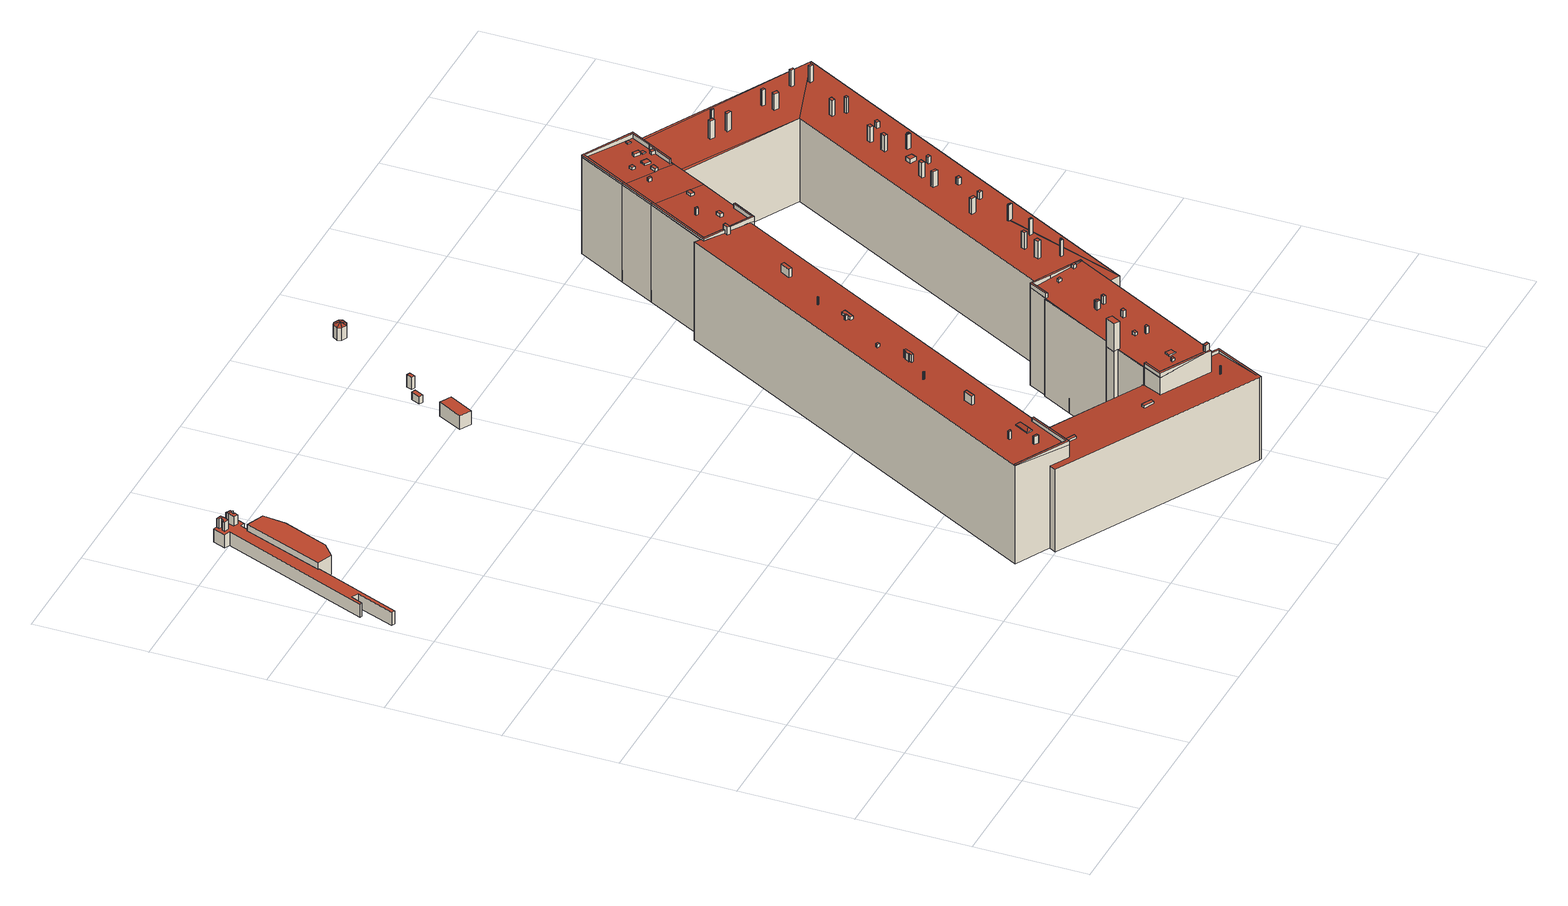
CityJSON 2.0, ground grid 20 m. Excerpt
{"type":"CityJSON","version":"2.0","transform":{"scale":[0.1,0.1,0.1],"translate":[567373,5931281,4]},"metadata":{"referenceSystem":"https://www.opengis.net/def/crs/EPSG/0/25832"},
"CityObjects":{
"building1":{"type":"Building","attributes":{"Grundfläche 2D":"78.532648","Grundhöhe NN":"5.482"},"children":["building1-1","building1-2","building1-3","building1-4"],"geometry":[{"type":"Solid","lod":"3","boundaries":[[[[0,1,2,3,4,5,6,7,8,9,10,11,12,13,14,15]],[[16,17,10,9]],[[17,18,11,10]],[[18,19,12,11]],[[19,20,13,12]],[[20,21,14,13]],[[21,22,15,14]],[[22,23,0,15]],[[23,24,1,0]],[[24,25,2,1]],[[25,26,3,2]],[[26,27,4,3]],[[27,28,5,4]],[[28,29,6,5]],[[29,30,7,6]],[[30,31,8,7]],[[31,16,9,8]],[[20,19,18,17,16,31,30,29,28,27,26,25,24,23,22,21]]]],"semantics":{"surfaces":[{"type":"RoofSurface"},{"type":"WallSurface"},{"type":"GroundSurface"}],"values":[[0,1,1,1,1,1,1,1,1,1,1,1,1,1,1,1,1,2]]}}]},
"building1-1":{"type":"BuildingInstallation","parents":["building1"],"geometry":[{"type":"MultiSurface","lod":"3","boundaries":[[[32,33,34,35,36]],[[37,33,32,38]],[[39,40,35,34]],[[40,41,36,35]],[[41,38,32,36]]],"semantics":{"surfaces":[{"type":"RoofSurface"},{"type":"WallSurface"}],"values":[0,1,1,1,1]}}]},
"building1-2":{"type":"BuildingInstallation","parents":["building1"],"geometry":[{"type":"MultiSurface","lod":"3","boundaries":[[[42,43,44,45,46,47]],[[47,46,48,49]],[[49,50,42,47]],[[50,51,43,42]],[[51,52,44,43]],[[45,44,52,53]]],"semantics":{"surfaces":[{"type":"RoofSurface"},{"type":"WallSurface"}],"values":[0,1,1,1,1,1]}}]},
"building1-3":{"type":"BuildingInstallation","parents":["building1"],"geometry":[{"type":"MultiSurface","lod":"3","boundaries":[[[54,55,34,33,56,57]],[[37,58,56,33]],[[58,59,57,56]],[[54,57,59,60]],[[55,54,60,61]],[[61,39,34,55]]],"semantics":{"surfaces":[{"type":"RoofSurface"},{"type":"WallSurface"}],"values":[0,1,1,1,1,1]}}]},
"building1-4":{"type":"BuildingInstallation","parents":["building1"],"geometry":[{"type":"MultiSurface","lod":"3","boundaries":[[[46,45,62,63,64]],[[45,53,65,62]],[[63,62,65,66]],[[66,67,64,63]],[[67,48,46,64]]],"semantics":{"surfaces":[{"type":"RoofSurface"},{"type":"WallSurface"}],"values":[0,1,1,1,1]}}]},
"building2":{"type":"Building","attributes":{"Grundfläche 2D":"64.932378","Grundhöhe NN":"5.564"},"geometry":[{"type":"Solid","lod":"3","boundaries":[[[[68,69,70,71,72,73]],[[68,73,74,75]],[[69,68,75,76]],[[70,69,76,77]],[[71,70,77,78]],[[72,71,78,79]],[[73,72,79,74]],[[74,79,78,77,76,75]]]],"semantics":{"surfaces":[{"type":"RoofSurface"},{"type":"WallSurface"},{"type":"GroundSurface"}],"values":[[0,1,1,1,1,1,1,2]]}}]},
"building3":{"type":"Building","attributes":{"Grundfläche 2D":"11.690082","Grundhöhe NN":"6.162"},"geometry":[{"type":"Solid","lod":"3","boundaries":[[[[80,81,82,83]],[[84,85,83,82]],[[85,86,80,83]],[[86,87,81,80]],[[87,84,82,81]],[[87,86,85,84]]]],"semantics":{"surfaces":[{"type":"RoofSurface"},{"type":"WallSurface"},{"type":"GroundSurface"}],"values":[[0,1,1,1,1,2]]}}]},
"building4":{"type":"Building","attributes":{"Grundfläche 2D":"1.354950","Grundhöhe NN":"6.184"},"geometry":[{"type":"Solid","lod":"3","boundaries":[[[[88,89,90,91]],[[92,93,91,90]],[[93,94,88,91]],[[94,95,89,88]],[[95,92,90,89]],[[95,94,93,92]]]],"semantics":{"surfaces":[{"type":"RoofSurface"},{"type":"WallSurface"},{"type":"GroundSurface"}],"values":[[0,1,1,1,1,2]]}}]},
"building5":{"type":"Building","attributes":{"Grundfläche 2D":"0.700619","Grundhöhe NN":"6.213"},"geometry":[{"type":"Solid","lod":"3","boundaries":[[[[96,97,98,99]],[[100,101,99,98]],[[101,102,96,99]],[[102,103,97,96]],[[103,100,98,97]],[[103,102,101,100]]]],"semantics":{"surfaces":[{"type":"RoofSurface"},{"type":"WallSurface"},{"type":"GroundSurface"}],"values":[[0,1,1,1,1,2]]}}]},
"building6":{"type":"Building","attributes":{"Grundfläche 2D":"3.415812","Grundhöhe NN":"6.178"},"geometry":[{"type":"Solid","lod":"3","boundaries":[[[[104,105,106]],[[104,107,105]],[[104,106,108]],[[104,108,109]],[[104,109,110]],[[104,110,111]],[[104,111,112]],[[104,112,107]],[[113,114,106,105]],[[114,115,108,106]],[[115,116,109,108]],[[116,117,110,109]],[[117,118,111,110]],[[118,119,112,111]],[[119,120,107,112]],[[120,113,105,107]],[[114,113,120,119,118,117,116,115]]]],"semantics":{"surfaces":[{"type":"RoofSurface"},{"type":"WallSurface"},{"type":"GroundSurface"}],"values":[[0,0,0,0,0,0,0,0,1,1,1,1,1,1,1,1,2]]}}]},
"building7":{"type":"Building","attributes":{"Grundfläche 2D":"2767.830380","Grundhöhe NN":"4.464"},"children":["building7-1","building7-2","building7-3","building7-4","building7-5","building7-6","building7-7","building7-8","building7-9","building7-10","building7-11","building7-12","building7-13","building7-14","building7-15","building7-16","building7-17","building7-18","building7-19","building7-20","building7-21","building7-22","building7-23","building7-24","building7-25","building7-26","building7-27","building7-28","building7-29","building7-30","building7-31","building7-32","building7-33","building7-34","building7-35","building7-36","building7-37","building7-38","building7-39","building7-40","building7-41","building7-42","building7-43","building7-44","building7-45","building7-46","building7-47","building7-48","building7-49","building7-50","building7-51","building7-52","building7-53","building7-54","building7-55","building7-56","building7-57","building7-58","building7-59","building7-60","building7-61","building7-62","building7-63","building7-64","building7-65","building7-66","building7-67","building7-68","building7-69","building7-70","building7-71","building7-72","building7-73","building7-74","building7-75","building7-76"],"geometry":[{"type":"MultiSurface","lod":"3","boundaries":[[[121,122,123,124,125,126,127,128,129,130,131,132,133,134,135,136]],[[132,131,137,138]],[[137,131,130,129,139,140,141,142]],[[135,143,144,145,146,147,148,149,150,151,152,123,122,121,136]],[[153,154,155]],[[156,157,158,159,160,161,162,163,162,161,164,165,166,167,168,169,155,154,170]],[[163,162,161,162]],[[171,166,165]],[[137,172,138]],[[142,141,140,173,174,175,176,177,172,137]],[[176,175,174,175]],[[139,178,140]],[[178,173,140]],[[179,178,139]],[[174,173,176,175]],[[180,181,182]],[[183,184,185,186,180,187],[188,189,185]],[[190,191,181,180,186,192]],[[185,189,188]],[[186,193,194,192]],[[195,196,197,198,199,200,201,202,203,204,205,206,207,208,209,210,211]],[[212,128,127,213]],[[212,214,129,128]],[[214,215,130,129]],[[133,132,216,217]],[[125,124,123,152,151,218,219]],[[127,126,125,219,213]],[[220,221,182,139,129,214]],[[132,138,222,216]],[[144,133,217,223,145]],[[147,146,145,223,224]],[[206,148,147,224,225,207]],[[148,206,205,149]],[[149,205,204,150]],[[218,151,150,204,203,226]],[[143,135,134]],[[144,143,134,133]],[[201,200,153,155,227,228,229]],[[153,200,199,154]],[[154,199,198,170]],[[156,170,198,197,157]],[[160,159,158,157,197,196,195,230,231,232,233,184,183]],[[160,183,187,161]],[[161,187,234,235,164]],[[165,164,235,236]],[[171,165,236,237]],[[237,238,239,166,171]],[[240,168,167,166,239,241]],[[169,168,240,242]],[[155,169,242,227]],[[139,182,181,179]],[[173,178,179,181,191,190]],[[173,190,192,176]],[[243,172,177,176,192,194,244]],[[243,222,138,172]],[[180,182,221,245]],[[187,180,245,234]],[[185,184,233,246]],[[186,185,246,247]],[[193,186,247,248]],[[194,193,248,244]],[[211,210,249,250]],[[250,230,195,211]],[[203,202,201,229,226]],[[208,207,225,251]],[[210,209,252,249]],[[209,208,251,252]],[[216,253,254,214]],[[255,220,256,257]],[[255,257,258,259]],[[260,231,228,261]],[[262,238,232,263]],[[264,259,258,265]],[[264,265,266,222]],[[222,243,244,248,247,246,233,267,233,232,238,237,236,235,234,245,221,220,255,259,264]],[[250,249,252,251,225,224,223,217,216,214,212,213,219,218,226,229,228,231,230]]],"semantics":{"surfaces":[{"type":"RoofSurface"},{"type":"WallSurface"},{"type":"GroundSurface"}],"values":[0,0,0,0,0,0,0,0,0,0,0,0,0,0,0,0,0,0,0,0,0,1,1,1,1,1,1,1,1,1,1,1,1,1,1,1,1,1,1,1,1,1,1,1,1,1,1,1,1,1,1,1,1,1,1,1,1,1,1,1,1,1,1,1,1,1,1,1,1,1,1,1,1,1,2,2]}}]},
"building7-1":{"type":"BuildingInstallation","parents":["building7"],"geometry":[{"type":"MultiSurface","lod":"3","boundaries":[[[268,269,270,271]],[[271,270,272,273]],[[268,271,273,274]],[[269,268,274,275]],[[270,269,275,272]]],"semantics":{"surfaces":[{"type":"RoofSurface"},{"type":"WallSurface"}],"values":[0,1,1,1,1]}}]},
"building7-2":{"type":"BuildingInstallation","parents":["building7"],"geometry":[{"type":"MultiSurface","lod":"3","boundaries":[[[276,277,278,279]],[[279,278,280,281]],[[276,279,281,282]],[[277,276,282,283]],[[278,277,283,280]]],"semantics":{"surfaces":[{"type":"RoofSurface"},{"type":"WallSurface"}],"values":[0,1,1,1,1]}}]},
"building7-3":{"type":"BuildingInstallation","parents":["building7"],"geometry":[{"type":"MultiSurface","lod":"3","boundaries":[[[284,285,286,287,288]],[[289,290,135,136,286,285,284]],[[121,287,286,136]],[[291,292,288,287,121,122]],[[293,294,289,284,288,292]]],"semantics":{"surfaces":[{"type":"RoofSurface"},{"type":"WallSurface"}],"values":[0,1,1,1,1]}}]},
"building7-4":{"type":"BuildingInstallation","parents":["building7"],"geometry":[{"type":"MultiSurface","lod":"3","boundaries":[[[295,296,297,298]],[[298,297,299,300]],[[295,298,300,301]],[[296,295,301,302]],[[297,296,302,299]]],"semantics":{"surfaces":[{"type":"RoofSurface"},{"type":"WallSurface"}],"values":[0,1,1,1,1]}}]},
"building7-5":{"type":"BuildingInstallation","parents":["building7"],"geometry":[{"type":"MultiSurface","lod":"3","boundaries":[[[291,303,304,305,306,292]],[[122,123,124,125,303,291]],[[126,127,304,303,125]],[[127,307,305,304]],[[308,306,305,307]],[[292,306,308,293]]],"semantics":{"surfaces":[{"type":"RoofSurface"},{"type":"WallSurface"}],"values":[0,1,1,1,1,1]}}]},
"building7-6":{"type":"BuildingInstallation","parents":["building7"],"geometry":[{"type":"MultiSurface","lod":"3","boundaries":[[[309,310,311,312,290,289]],[[311,132,133,134,143,312]],[[290,312,143,134,135]],[[309,289,294,313]],[[310,309,313,131]]],"semantics":{"surfaces":[{"type":"RoofSurface"},{"type":"WallSurface"}],"values":[0,1,1,1,1]}}]},
"building7-7":{"type":"BuildingInstallation","parents":["building7"],"geometry":[{"type":"MultiSurface","lod":"3","boundaries":[[[314,315,316,317]],[[317,316,318,319]],[[314,317,319,320]],[[315,314,320,321]],[[316,315,321,318]]],"semantics":{"surfaces":[{"type":"RoofSurface"},{"type":"WallSurface"}],"values":[0,1,1,1,1]}}]},
"building7-8":{"type":"BuildingInstallation","parents":["building7"],"geometry":[{"type":"MultiSurface","lod":"3","boundaries":[[[311,310,322,323]],[[138,132,311,323]],[[322,310,131,137]]],"semantics":{"surfaces":[{"type":"RoofSurface"},{"type":"WallSurface"}],"values":[0,1,1]}}]},
"building7-9":{"type":"BuildingInstallation","parents":["building7"],"geometry":[{"type":"MultiSurface","lod":"3","boundaries":[[[324,325,326,327]],[[327,326,328,329]],[[324,327,329,330]],[[325,324,330,331]],[[326,325,331,328]]],"semantics":{"surfaces":[{"type":"RoofSurface"},{"type":"WallSurface"}],"values":[0,1,1,1,1]}}]},
"building7-10":{"type":"BuildingInstallation","parents":["building7"],"geometry":[{"type":"MultiSurface","lod":"3","boundaries":[[[332,333,334,335]],[[335,334,336,337]],[[332,335,337,338]],[[333,332,338,339]],[[334,333,339,336]]],"semantics":{"surfaces":[{"type":"RoofSurface"},{"type":"WallSurface"}],"values":[0,1,1,1,1]}}]},
"building7-11":{"type":"BuildingInstallation","parents":["building7"],"geometry":[{"type":"MultiSurface","lod":"3","boundaries":[[[340,341,342,343,344,345,346,347,348,349,350]],[[343,342,351,352]],[[344,343,352,353]],[[345,344,353,354]],[[346,345,354,355]],[[347,346,355,356]],[[348,347,356,357]],[[349,348,357,358]],[[350,349,358,359]],[[340,350,359,360]],[[341,340,360,361]],[[342,341,361,351]]],"semantics":{"surfaces":[{"type":"RoofSurface"},{"type":"WallSurface"}],"values":[0,1,1,1,1,1,1,1,1,1,1,1]}}]},
"building7-12":{"type":"BuildingInstallation","parents":["building7"],"geometry":[{"type":"MultiSurface","lod":"3","boundaries":[[[362,363,364]],[[362,365,366,363]],[[365,362,364,367]],[[365,367,366]],[[364,363,368,369]],[[367,364,369,370]],[[370,371,366,367]],[[371,368,363,366]]],"semantics":{"surfaces":[{"type":"RoofSurface"},{"type":"WallSurface"}],"values":[0,0,0,0,1,1,1,1]}}]},
"building7-13":{"type":"BuildingInstallation","parents":["building7"],"geometry":[{"type":"MultiSurface","lod":"3","boundaries":[[[372,373,374,375]],[[375,374,376,377]],[[372,375,377,378]],[[373,372,378,379]],[[374,373,379,376]]],"semantics":{"surfaces":[{"type":"RoofSurface"},{"type":"WallSurface"}],"values":[0,1,1,1,1]}}]},
"building7-14":{"type":"BuildingInstallation","parents":["building7"],"geometry":[{"type":"MultiSurface","lod":"3","boundaries":[[[380,381,382,383]],[[383,382,384,385]],[[380,383,385,386]],[[381,380,386,387]],[[382,381,387,384]]],"semantics":{"surfaces":[{"type":"RoofSurface"},{"type":"WallSurface"}],"values":[0,1,1,1,1]}}]},
"building7-15":{"type":"BuildingInstallation","parents":["building7"],"geometry":[{"type":"MultiSurface","lod":"3","boundaries":[[[388,389,390,391]],[[391,390,392,393]],[[388,391,393,394]],[[389,388,394,395]],[[390,389,395,392]]],"semantics":{"surfaces":[{"type":"RoofSurface"},{"type":"WallSurface"}],"values":[0,1,1,1,1]}}]},
"building7-16":{"type":"BuildingInstallation","parents":["building7"],"geometry":[{"type":"MultiSurface","lod":"3","boundaries":[[[396,397,398,399,400,401]],[[148,398,397,147]],[[148,149,399,398]],[[400,399,149,402]],[[401,400,402,403]],[[396,401,403,146]],[[146,147,397,396]]],"semantics":{"surfaces":[{"type":"RoofSurface"},{"type":"WallSurface"}],"values":[0,1,1,1,1,1,1]}}]},
"building7-17":{"type":"BuildingInstallation","parents":["building7"],"geometry":[{"type":"MultiSurface","lod":"3","boundaries":[[[404,405,406,407]],[[407,406,408,409]],[[404,407,409,410]],[[405,404,410,411]],[[406,405,411,408]]],"semantics":{"surfaces":[{"type":"RoofSurface"},{"type":"WallSurface"}],"values":[0,1,1,1,1]}}]},
"building7-18":{"type":"BuildingInstallation","parents":["building7"],"geometry":[{"type":"MultiSurface","lod":"3","boundaries":[[[412,413,414,415,416,417,418,419]],[[412,419,420,421]],[[413,412,421,422]],[[414,413,422,423]],[[415,414,423,424]],[[416,415,424,425]],[[417,416,425,426]],[[418,417,426,427]],[[419,418,427,420]]],"semantics":{"surfaces":[{"type":"RoofSurface"},{"type":"WallSurface"}],"values":[0,1,1,1,1,1,1,1,1]}}]},
"building7-19":{"type":"BuildingInstallation","parents":["building7"],"geometry":[{"type":"MultiSurface","lod":"3","boundaries":[[[428,429,430,431]],[[431,430,432,433]],[[428,431,433,434]],[[429,428,434,435]],[[430,429,435,432]]],"semantics":{"surfaces":[{"type":"RoofSurface"},{"type":"WallSurface"}],"values":[0,1,1,1,1]}}]},
"building7-20":{"type":"BuildingInstallation","parents":["building7"],"geometry":[{"type":"MultiSurface","lod":"3","boundaries":[[[436,437,438,439,440,441,442,443]],[[437,436,444,445]],[[436,443,446,444]],[[438,437,445,447]],[[439,438,447,448]],[[440,439,448,449]],[[441,440,449,450]],[[442,441,450,451]],[[443,442,451,446]]],"semantics":{"surfaces":[{"type":"RoofSurface"},{"type":"WallSurface"}],"values":[0,1,1,1,1,1,1,1,1]}}]},
"building7-21":{"type":"BuildingInstallation","parents":["building7"],"geometry":[{"type":"MultiSurface","lod":"3","boundaries":[[[452,453,454,455]],[[455,454,456,457]],[[452,455,457,458]],[[453,452,458,459]],[[454,453,459,456]]],"semantics":{"surfaces":[{"type":"RoofSurface"},{"type":"WallSurface"}],"values":[0,1,1,1,1]}}]},
"building7-22":{"type":"BuildingInstallation","parents":["building7"],"geometry":[{"type":"MultiSurface","lod":"3","boundaries":[[[460,461,462,463,464]],[[465,466,467,464,463,462]],[[467,468,460,464]],[[468,469,461,460]]],"semantics":{"surfaces":[{"type":"RoofSurface"},{"type":"WallSurface"}],"values":[0,1,1,1]}}]},
"building7-23":{"type":"BuildingInstallation","parents":["building7"],"geometry":[{"type":"MultiSurface","lod":"3","boundaries":[[[470,471,472,473,474]],[[475,476,472,471]],[[477,474,473,472,476,478]],[[477,479,470,474]],[[471,470,479,475]]],"semantics":{"surfaces":[{"type":"RoofSurface"},{"type":"WallSurface"}],"values":[0,1,1,1,1]}}]},
"building7-24":{"type":"BuildingInstallation","parents":["building7"],"geometry":[{"type":"MultiSurface","lod":"3","boundaries":[[[480,481,482,483]],[[484,485,481,480]],[[482,481,485,486]],[[487,483,482,486]],[[487,484,480,483]]],"semantics":{"surfaces":[{"type":"RoofSurface"},{"type":"WallSurface"}],"values":[0,1,1,1,1]}}]},
"building7-25":{"type":"BuildingInstallation","parents":["building7"],"geometry":[{"type":"MultiSurface","lod":"3","boundaries":[[[488,489,490,491]],[[491,490,492,493]],[[488,491,493,494]],[[489,488,494,495]],[[490,489,495,492]]],"semantics":{"surfaces":[{"type":"RoofSurface"},{"type":"WallSurface"}],"values":[0,1,1,1,1]}}]},
"building7-26":{"type":"BuildingInstallation","parents":["building7"],"geometry":[{"type":"MultiSurface","lod":"3","boundaries":[[[496,497,498,499,500,501,502,503]],[[504,505,506,507,500,499,498,497]],[[507,508,501,500]],[[469,509,496,503,502,501,508,465,462,461]],[[509,504,497,496]]],"semantics":{"surfaces":[{"type":"RoofSurface"},{"type":"WallSurface"}],"values":[0,1,1,1,1]}}]},
"building7-27":{"type":"BuildingInstallation","parents":["building7"],"geometry":[{"type":"MultiSurface","lod":"3","boundaries":[[[510,511,512,513,514,515,516,517,518]],[[165,511,510,164]],[[165,519,512,511]],[[163,520,514,513,512,519]],[[514,520,162,515]],[[162,159,516,515]],[[160,161,518,517]],[[161,164,510,518]],[[521,183,160,517,516,159]]],"semantics":{"surfaces":[{"type":"RoofSurface"},{"type":"WallSurface"}],"values":[0,1,1,1,1,1,1,1,1]}}]},
"building7-28":{"type":"BuildingInstallation","parents":["building7"],"geometry":[{"type":"MultiSurface","lod":"3","boundaries":[[[522,523,524,525,526,527,528]],[[529,530,531,526,525,524]],[[531,532,527,526]],[[533,522,528,527,532,534]],[[524,523,522,533,535,536,529]]],"semantics":{"surfaces":[{"type":"RoofSurface"},{"type":"WallSurface"}],"values":[0,1,1,1,1]}}]},
"building7-29":{"type":"BuildingInstallation","parents":["building7"],"geometry":[{"type":"MultiSurface","lod":"3","boundaries":[[[537,538,539,540,541]],[[542,543,539,538]],[[543,544,545,541,540,539]],[[545,546,537,541]],[[538,537,546,542]]],"semantics":{"surfaces":[{"type":"RoofSurface"},{"type":"WallSurface"}],"values":[0,1,1,1,1]}}]},
"building7-30":{"type":"BuildingInstallation","parents":["building7"],"geometry":[{"type":"MultiSurface","lod":"3","boundaries":[[[547,548,549,550,551,552]],[[547,552,553,554]],[[554,166,167,168,550,549,548,547]],[[168,169,551,550]],[[169,155,553,552,551]]],"semantics":{"surfaces":[{"type":"RoofSurface"},{"type":"WallSurface"}],"values":[0,1,1,1,1]}}]},
"building7-31":{"type":"BuildingInstallation","parents":["building7"],"geometry":[{"type":"MultiSurface","lod":"3","boundaries":[[[555,556,557,558]],[[558,557,559,560]],[[555,558,560,561]],[[556,555,561,562]],[[557,556,562,559]]],"semantics":{"surfaces":[{"type":"RoofSurface"},{"type":"WallSurface"}],"values":[0,1,1,1,1]}}]},
"building7-32":{"type":"BuildingInstallation","parents":["building7"],"geometry":[{"type":"MultiSurface","lod":"3","boundaries":[[[535,563,564,565,566,567,156,530,529,536]],[[154,170,567,566]],[[170,156,567]],[[563,535,568]],[[569,565,564,563,568,570]],[[569,154,566,565]]],"semantics":{"surfaces":[{"type":"RoofSurface"},{"type":"WallSurface"}],"values":[0,1,1,1,1,1]}}]},
"building7-33":{"type":"BuildingInstallation","parents":["building7"],"geometry":[{"type":"MultiSurface","lod":"3","boundaries":[[[571,572,573,574,575,576]],[[572,571,577,578]],[[579,574,573,572,578,580]],[[581,576,575,574,579,582]],[[571,576,581,577]]],"semantics":{"surfaces":[{"type":"RoofSurface"},{"type":"WallSurface"}],"values":[0,1,1,1,1]}}]},
"building7-34":{"type":"BuildingInstallation","parents":["building7"],"geometry":[{"type":"MultiSurface","lod":"3","boundaries":[[[583,584,585,586]],[[586,585,587,588]],[[583,586,588,589]],[[584,583,589,590]],[[585,584,590,587]]],"semantics":{"surfaces":[{"type":"RoofSurface"},{"type":"WallSurface"}],"values":[0,1,1,1,1]}}]},
"building7-35":{"type":"BuildingInstallation","parents":["building7"],"geometry":[{"type":"MultiSurface","lod":"3","boundaries":[[[591,592,593,594]],[[594,593,142,141]],[[141,595,591,594]],[[592,591,595,596]],[[596,142,593,592]]],"semantics":{"surfaces":[{"type":"RoofSurface"},{"type":"WallSurface"}],"values":[0,1,1,1,1]}}]},
"building7-36":{"type":"BuildingInstallation","parents":["building7"],"geometry":[{"type":"MultiSurface","lod":"3","boundaries":[[[597,598,599,600,601]],[[601,600,602,603]],[[604,605,606,599,598,597]],[[606,602,600,599]],[[597,601,603,604]]],"semantics":{"surfaces":[{"type":"RoofSurface"},{"type":"WallSurface"}],"values":[0,1,1,1,1]}}]},
"building7-37":{"type":"BuildingInstallation","parents":["building7"],"geometry":[{"type":"MultiSurface","lod":"3","boundaries":[[[607,608,323,322,609,610,611,612,613,614,615,616,617]],[[609,322,137,618]],[[619,620,612,611,610,609,618,621]],[[620,175,613,612]],[[614,613,175,174]],[[622,623,615,614,174,624,625,626,627]],[[623,628,616,615]],[[628,173,176,607,617,616]],[[177,172,608,607,176]],[[172,138,323,608]]],"semantics":{"surfaces":[{"type":"RoofSurface"},{"type":"WallSurface"}],"values":[0,1,1,1,1,1,1,1,1,1]}}]},
"building7-38":{"type":"BuildingInstallation","parents":["building7"],"geometry":[{"type":"MultiSurface","lod":"3","boundaries":[[[629,630,631,632]],[[633,634,632,631]],[[629,632,634,635]],[[630,629,635,636]],[[636,633,631,630]]],"semantics":{"surfaces":[{"type":"RoofSurface"},{"type":"WallSurface"}],"values":[0,1,1,1,1]}}]},
"building7-39":{"type":"BuildingInstallation","parents":["building7"],"geometry":[{"type":"MultiSurface","lod":"3","boundaries":[[[637,638,639,640]],[[640,639,641,642]],[[637,640,642,643]],[[643,644,638,637]],[[644,641,639,638]]],"semantics":{"surfaces":[{"type":"RoofSurface"},{"type":"WallSurface"}],"values":[0,1,1,1,1]}}]},
"building7-40":{"type":"BuildingInstallation","parents":["building7"],"geometry":[{"type":"MultiSurface","lod":"3","boundaries":[[[645,646,647,648]],[[648,647,649,650]],[[645,648,650,651]],[[646,645,651,652]],[[647,646,652,649]]],"semantics":{"surfaces":[{"type":"RoofSurface"},{"type":"WallSurface"}],"values":[0,1,1,1,1]}}]},
"building7-41":{"type":"BuildingInstallation","parents":["building7"],"geometry":[{"type":"MultiSurface","lod":"3","boundaries":[[[653,626,625,654]],[[624,655,654,625]],[[655,656,653,654]],[[656,627,626,653]]],"semantics":{"surfaces":[{"type":"RoofSurface"},{"type":"WallSurface"}],"values":[0,1,1,1]}}]},
"building7-42":{"type":"BuildingInstallation","parents":["building7"],"geometry":[{"type":"MultiSurface","lod":"3","boundaries":[[[657,658,659,660]],[[660,659,661,662]],[[657,660,662,663]],[[658,657,663,664]],[[659,658,664,661]]],"semantics":{"surfaces":[{"type":"RoofSurface"},{"type":"WallSurface"}],"values":[0,1,1,1,1]}}]},
"building7-43":{"type":"BuildingInstallation","parents":["building7"],"geometry":[{"type":"MultiSurface","lod":"3","boundaries":[[[665,666,667,668,669,670,671,672]],[[670,673,674,671]],[[671,674,675,672]],[[672,675,676,665]],[[665,676,677,666]],[[666,677,678,667]],[[667,678,679,668]],[[668,679,680,669]],[[669,680,673,670]]],"semantics":{"surfaces":[{"type":"RoofSurface"},{"type":"WallSurface"}],"values":[0,1,1,1,1,1,1,1,1]}}]},
"building7-44":{"type":"BuildingInstallation","parents":["building7"],"geometry":[{"type":"MultiSurface","lod":"3","boundaries":[[[681,682,683,684,685,686,687,688,689,690]],[[681,691,692,682]],[[682,692,693,683]],[[683,693,694,684]],[[684,694,695,685]],[[690,696,691,681]],[[685,695,697,686]],[[686,697,698,687]],[[687,698,699,688]],[[688,699,700,689]],[[689,700,696,690]]],"semantics":{"surfaces":[{"type":"RoofSurface"},{"type":"WallSurface"}],"values":[0,1,1,1,1,1,1,1,1,1,1]}}]},
"building7-45":{"type":"BuildingInstallation","parents":["building7"],"geometry":[{"type":"MultiSurface","lod":"3","boundaries":[[[701,702,703,704]],[[704,703,705,706]],[[701,704,706,707]],[[702,701,707,708]],[[703,702,708,705]]],"semantics":{"surfaces":[{"type":"RoofSurface"},{"type":"WallSurface"}],"values":[0,1,1,1,1]}}]},
"building7-46":{"type":"BuildingInstallation","parents":["building7"],"geometry":[{"type":"MultiSurface","lod":"3","boundaries":[[[709,710,711,712]],[[712,711,713,714]],[[709,712,714,715]],[[710,709,715,716]],[[711,710,716,713]]],"semantics":{"surfaces":[{"type":"RoofSurface"},{"type":"WallSurface"}],"values":[0,1,1,1,1]}}]},
"building7-47":{"type":"BuildingInstallation","parents":["building7"],"geometry":[{"type":"MultiSurface","lod":"3","boundaries":[[[717,718,719,720]],[[720,719,721,722]],[[717,720,722,723]],[[718,717,723,724]],[[719,718,724,721]]],"semantics":{"surfaces":[{"type":"RoofSurface"},{"type":"WallSurface"}],"values":[0,1,1,1,1]}}]},
"building7-48":{"type":"BuildingInstallation","parents":["building7"],"geometry":[{"type":"MultiSurface","lod":"3","boundaries":[[[725,726,727,728]],[[728,727,729,730]],[[725,728,730,731]],[[726,725,731,732]],[[727,726,732,729]]],"semantics":{"surfaces":[{"type":"RoofSurface"},{"type":"WallSurface"}],"values":[0,1,1,1,1]}}]},
"building7-49":{"type":"BuildingInstallation","parents":["building7"],"geometry":[{"type":"MultiSurface","lod":"3","boundaries":[[[733,734,735,736]],[[736,735,737,738]],[[733,736,738,739]],[[734,733,739,740]],[[735,734,740,737]]],"semantics":{"surfaces":[{"type":"RoofSurface"},{"type":"WallSurface"}],"values":[0,1,1,1,1]}}]},
"building7-50":{"type":"BuildingInstallation","parents":["building7"],"geometry":[{"type":"MultiSurface","lod":"3","boundaries":[[[741,742,743,678,744],[678,677,676,675,674,673,680,679]],[[745,744,678,743,746,747]],[[741,744,745,748]],[[742,741,748,749]],[[743,742,749,746]]],"semantics":{"surfaces":[{"type":"RoofSurface"},{"type":"WallSurface"}],"values":[0,1,1,1,1]}}]},
"building7-51":{"type":"BuildingInstallation","parents":["building7"],"geometry":[{"type":"MultiSurface","lod":"3","boundaries":[[[750,751,752,753],[754,755,756,757,756,758,759,760],[761,762,763,764,765,766,765,767]],[[188,768,750,753,769]],[[768,770,751,750]],[[189,771,752,751,770]],[[771,769,753,752]]],"semantics":{"surfaces":[{"type":"RoofSurface"},{"type":"WallSurface"}],"values":[0,1,1,1,1]}}]},
"building7-52":{"type":"BuildingInstallation","parents":["building7"],"geometry":[{"type":"MultiSurface","lod":"3","boundaries":[[[772,773,774,775,776,777,778,777]],[[773,763,762,774]],[[772,764,763,773]],[[775,761,767,776]],[[767,765,776]],[[765,777,776]],[[777,765,766,778]],[[777,765,764,772]],[[774,762,761,775]]],"semantics":{"surfaces":[{"type":"RoofSurface"},{"type":"WallSurface"}],"values":[0,1,1,1,1,1,1,1,1]}}]},
"building7-53":{"type":"BuildingInstallation","parents":["building7"],"geometry":[{"type":"MultiSurface","lod":"3","boundaries":[[[779,780,781,782]],[[782,781,783,784]],[[779,782,784,785]],[[780,779,785,786]],[[781,780,786,783]]],"semantics":{"surfaces":[{"type":"RoofSurface"},{"type":"WallSurface"}],"values":[0,1,1,1,1]}}]},
"building7-54":{"type":"BuildingInstallation","parents":["building7"],"geometry":[{"type":"MultiSurface","lod":"3","boundaries":[[[787,788,789,790]],[[790,789,791,792]],[[787,790,792,793]],[[788,787,793,794]],[[789,788,794,791]]],"semantics":{"surfaces":[{"type":"RoofSurface"},{"type":"WallSurface"}],"values":[0,1,1,1,1]}}]},
"building7-55":{"type":"BuildingInstallation","parents":["building7"],"geometry":[{"type":"MultiSurface","lod":"3","boundaries":[[[795,796,797,798]],[[798,797,799,800]],[[795,798,800,801]],[[796,795,801,802]],[[797,796,802,799]]],"semantics":{"surfaces":[{"type":"RoofSurface"},{"type":"WallSurface"}],"values":[0,1,1,1,1]}}]},
"building7-56":{"type":"BuildingInstallation","parents":["building7"],"geometry":[{"type":"MultiSurface","lod":"3","boundaries":[[[803,804,805,806,807]],[[806,805,808,809]],[[810,807,806,809]],[[803,807,810,811]],[[808,805,804,803,811,812]]],"semantics":{"surfaces":[{"type":"RoofSurface"},{"type":"WallSurface"}],"values":[0,1,1,1,1]}}]},
"building7-57":{"type":"BuildingInstallation","parents":["building7"],"geometry":[{"type":"MultiSurface","lod":"3","boundaries":[[[813,814,815,816]],[[816,815,817,818]],[[813,816,818,819]],[[814,813,819,820]],[[815,814,820,817]]],"semantics":{"surfaces":[{"type":"RoofSurface"},{"type":"WallSurface"}],"values":[0,1,1,1,1]}}]},
"building7-58":{"type":"BuildingInstallation","parents":["building7"],"geometry":[{"type":"MultiSurface","lod":"3","boundaries":[[[821,822,823,824]],[[824,823,825,826]],[[821,824,826,827]],[[822,821,827,828]],[[823,822,828,825]]],"semantics":{"surfaces":[{"type":"RoofSurface"},{"type":"WallSurface"}],"values":[0,1,1,1,1]}}]},
"building7-59":{"type":"BuildingInstallation","parents":["building7"],"geometry":[{"type":"MultiSurface","lod":"3","boundaries":[[[829,830,831,832],[699,698,697,695,694,693,692,691,696,700]],[[829,832,833,834]],[[830,829,834,835]],[[831,830,835,836]],[[832,831,836,833]]],"semantics":{"surfaces":[{"type":"RoofSurface"},{"type":"WallSurface"}],"values":[0,1,1,1,1]}}]},
"building7-60":{"type":"BuildingInstallation","parents":["building7"],"geometry":[{"type":"MultiSurface","lod":"3","boundaries":[[[837,838,839,840]],[[840,839,841,842]],[[837,840,842,843]],[[838,837,843,844]],[[839,838,844,841]]],"semantics":{"surfaces":[{"type":"RoofSurface"},{"type":"WallSurface"}],"values":[0,1,1,1,1]}}]},
"building7-61":{"type":"BuildingInstallation","parents":["building7"],"geometry":[{"type":"MultiSurface","lod":"3","boundaries":[[[845,846,847,848]],[[848,847,849,850]],[[845,848,850,851]],[[846,845,851,852]],[[847,846,852,849]]],"semantics":{"surfaces":[{"type":"RoofSurface"},{"type":"WallSurface"}],"values":[0,1,1,1,1]}}]},
"building7-62":{"type":"BuildingInstallation","parents":["building7"],"geometry":[{"type":"MultiSurface","lod":"3","boundaries":[[[853,854,855,856]],[[856,855,857,858]],[[853,856,858,859]],[[854,853,859,860]],[[855,854,860,857]]],"semantics":{"surfaces":[{"type":"RoofSurface"},{"type":"WallSurface"}],"values":[0,1,1,1,1]}}]},
"building7-63":{"type":"BuildingInstallation","parents":["building7"],"geometry":[{"type":"MultiSurface","lod":"3","boundaries":[[[861,862,863,864]],[[864,863,865,866]],[[861,864,866,867]],[[862,861,867,868]],[[863,862,868,865]]],"semantics":{"surfaces":[{"type":"RoofSurface"},{"type":"WallSurface"}],"values":[0,1,1,1,1]}}]},
"building7-64":{"type":"BuildingInstallation","parents":["building7"],"geometry":[{"type":"MultiSurface","lod":"3","boundaries":[[[869,870,871,872]],[[872,871,873,874]],[[869,872,874,875]],[[870,869,875,876]],[[871,870,876,873]]],"semantics":{"surfaces":[{"type":"RoofSurface"},{"type":"WallSurface"}],"values":[0,1,1,1,1]}}]},
"building7-65":{"type":"BuildingInstallation","parents":["building7"],"geometry":[{"type":"MultiSurface","lod":"3","boundaries":[[[877,878,879,880,881,882,881,883]],[[879,759,758,880]],[[880,758,756,881]],[[756,757,881]],[[757,882,881]],[[882,757,756,881]],[[756,755,881]],[[755,883,881]],[[760,759,878]],[[759,879,878]],[[877,754,760,878]],[[883,755,754,877]]],"semantics":{"surfaces":[{"type":"RoofSurface"},{"type":"WallSurface"}],"values":[0,1,1,1,1,1,1,1,1,1,1,1]}}]},
"building7-66":{"type":"BuildingInstallation","parents":["building7"],"geometry":[{"type":"MultiSurface","lod":"3","boundaries":[[[884,885,886,887]],[[887,886,888,889]],[[884,887,889,890]],[[885,884,890,891]],[[886,885,891,888]]],"semantics":{"surfaces":[{"type":"RoofSurface"},{"type":"WallSurface"}],"values":[0,1,1,1,1]}}]},
"building7-67":{"type":"BuildingInstallation","parents":["building7"],"geometry":[{"type":"MultiSurface","lod":"3","boundaries":[[[892,893,894,895],[896,897,898,899,900,901,902,903]],[[895,894,904,905]],[[892,895,905,906]],[[893,892,906,907]],[[894,893,907,904]]],"semantics":{"surfaces":[{"type":"RoofSurface"},{"type":"WallSurface"}],"values":[0,1,1,1,1]}}]},
"building7-68":{"type":"BuildingInstallation","parents":["building7"],"geometry":[{"type":"MultiSurface","lod":"3","boundaries":[[[908,909,910,911]],[[911,910,912,913]],[[908,911,913,914]],[[909,908,914,915]],[[910,909,915,912]]],"semantics":{"surfaces":[{"type":"RoofSurface"},{"type":"WallSurface"}],"values":[0,1,1,1,1]}}]},
"building7-69":{"type":"BuildingInstallation","parents":["building7"],"geometry":[{"type":"MultiSurface","lod":"3","boundaries":[[[916,917,918,919]],[[919,918,920,921]],[[916,919,921,922]],[[917,916,922,923]],[[918,917,923,920]]],"semantics":{"surfaces":[{"type":"RoofSurface"},{"type":"WallSurface"}],"values":[0,1,1,1,1]}}]},
"building7-70":{"type":"BuildingInstallation","parents":["building7"],"geometry":[{"type":"MultiSurface","lod":"3","boundaries":[[[924,925,926,927]],[[927,926,928,929]],[[924,927,929,930]],[[925,924,930,931]],[[926,925,931,928]]],"semantics":{"surfaces":[{"type":"RoofSurface"},{"type":"WallSurface"}],"values":[0,1,1,1,1]}}]},
"building7-71":{"type":"BuildingInstallation","parents":["building7"],"geometry":[{"type":"MultiSurface","lod":"3","boundaries":[[[932,933,934,935]],[[935,934,936,937]],[[932,935,937,938]],[[933,932,938,939]],[[934,933,939,936]]],"semantics":{"surfaces":[{"type":"RoofSurface"},{"type":"WallSurface"}],"values":[0,1,1,1,1]}}]},
"building7-72":{"type":"BuildingInstallation","parents":["building7"],"geometry":[{"type":"MultiSurface","lod":"3","boundaries":[[[940,941,942,943,944,945,946,947]],[[942,902,901,943]],[[896,941,940]],[[896,903,941]],[[945,899,898,946]],[[946,898,897,947]],[[947,897,896,940]],[[941,903,902,942]],[[943,901,900,944]],[[944,900,899,945]]],"semantics":{"surfaces":[{"type":"RoofSurface"},{"type":"WallSurface"}],"values":[0,1,1,1,1,1,1,1,1,1]}}]},
"building7-73":{"type":"BuildingInstallation","parents":["building7"],"geometry":[{"type":"MultiSurface","lod":"3","boundaries":[[[948,949,950,951]],[[951,950,952,953]],[[948,951,953,954]],[[949,948,954,955]],[[950,949,955,952]]],"semantics":{"surfaces":[{"type":"RoofSurface"},{"type":"WallSurface"}],"values":[0,1,1,1,1]}}]},
"building7-74":{"type":"BuildingInstallation","parents":["building7"],"geometry":[{"type":"MultiSurface","lod":"3","boundaries":[[[956,209,210,957,958,959]],[[956,959,196,960]],[[196,959,958,195]],[[960,209,956]],[[957,210,211]],[[211,195,958,957]]],"semantics":{"surfaces":[{"type":"RoofSurface"},{"type":"WallSurface"}],"values":[0,1,1,1,1,1]}}]},
"building7-75":{"type":"BuildingInstallation","parents":["building7"],"geometry":[{"type":"MultiSurface","lod":"3","boundaries":[[[961,962,963,964]],[[964,963,965,966]],[[966,967,961,964]],[[967,968,962,961]],[[963,962,968,965]]],"semantics":{"surfaces":[{"type":"RoofSurface"},{"type":"WallSurface"}],"values":[0,1,1,1,1]}}]},
"building7-76":{"type":"BuildingInstallation","parents":["building7"],"geometry":[{"type":"MultiSurface","lod":"3","boundaries":[[[969,970,971,972,973,974,975]],[[970,969,976,977]],[[971,970,977,978]],[[972,971,978,979]],[[973,972,979,980]],[[974,973,980,981]],[[969,975,982,976]],[[975,974,981,982]]],"semantics":{"surfaces":[{"type":"RoofSurface"},{"type":"WallSurface"}],"values":[0,1,1,1,1,1,1,1]}}]}
},
"vertices":[
[151,1405,40],[110,1421,40],[101,1398,40],[111,1394,40],[5,1127,40],[9,1126,40],[18,1147,40],[30,1141,40],[3,1073,40],[9,1070,40],[71,1225,40],[69,1226,40],[125,1370,40],[128,1369,40],[134,1385,40],[142,1382,40],[9,1070,15],[71,1225,15],[69,1226,15],[125,1370,15],[128,1369,15],[134,1385,15],[142,1382,15],[151,1405,15],[110,1421,15],[101,1398,15],[111,1394,15],[5,1127,15],[9,1126,15],[18,1147,15],[30,1141,15],[3,1073,15],
[114,1413,58],[118,1411,58],[122,1410,58],[124,1415,57],[116,1418,57],[118,1411,40],[114,1413,40],[122,1410,40],[124,1415,40],[116,1418,40],
[137,1391,57],[139,1397,58],[136,1398,58],[138,1403,59],[133,1405,59],[129,1395,57],[133,1405,40],[129,1395,40],[137,1391,40],[139,1397,40],[136,1398,40],[138,1403,40],
[110,1402,57],[118,1399,57],[115,1406,57],[112,1407,57],[115,1406,40],[112,1407,40],[110,1402,40],[118,1399,40],
[142,1401,59],[144,1407,57],[136,1411,57],[142,1401,40],[144,1407,40],[136,1411,40],
[97,1215,52],[120,1235,52],[152,1316,52],[157,1357,52],[125,1370,52],[69,1226,52],[69,1226,16],[97,1215,16],[120,1235,16],[152,1316,16],[157,1357,16],[125,1370,16],
[584,1217,48],[563,1228,48],[540,1184,48],[560,1173,48],[540,1184,22],[560,1173,22],[584,1217,22],[563,1228,22],
[596,1283,36],[589,1286,36],[581,1270,36],[588,1267,36],[581,1270,22],[588,1267,22],[596,1283,22],[589,1286,22],
[624,1304,45],[618,1307,45],[614,1297,45],[620,1294,45],[614,1297,22],[620,1294,22],[624,1304,22],[618,1307,22],
[707,1458,49],[695,1458,46],[698,1451,46],[701,1467,46],[707,1447,46],[713,1449,46],[718,1458,46],[716,1464,46],[707,1469,46],[695,1458,22],[698,1451,22],[707,1447,22],[713,1449,22],[718,1458,22],[716,1464,22],[707,1469,22],[701,1467,22],
[985,912,186],[989,919,186],[1019,903,184],[1031,896,184],[1037,893,183],[1038,895,183],[1060,935,183],[1062,934,183],[1101,1006,183],[1099,1007,183],[1012,1054,188],[1009,1056,188],[950,946,188],[947,941,188],[984,921,186],[981,915,186],[1046,1118,188],[1043,1120,188],[1135,1070,183],[1134,1071,183],[1106,1086,185],[1101,1088,185],[947,941,189],[950,946,189],[937,953,190],[558,249,190],[556,246,190],[652,195,183],[692,272,183],[695,271,183],[1031,896,183],[1026,899,184],[889,168,189],[891,168,189],[920,225,189],[956,89,197],[963,84,197],[980,116,197],[1115,368,197],[1117,371,197],[1063,400,192],[1058,398,192],[1012,386,189],[1026,419,189],[1008,385,189],[929,242,189],[928,243,189],[922,246,188],[912,229,188],[873,133,189],[1006,386,189],[1091,1209,188],[1136,1077,183],[1157,1122,183],[1158,1122,183],[1181,1160,183],[1177,1162,183],[1137,1077,183],[1138,1076,183],[1358,951,162],[1138,1076,162],[1135,1070,162],[1117,371,165],[1099,337,165],[1140,315,167],[1505,994,167],[1063,400,162],[1219,535,165],[1221,538,165],[1136,1077,162],[1137,1077,162],[1181,1160,167],[1180,1168,167],[1177,1162,167],[981,118,155],[980,116,155],[963,84,157],[873,133,157],[891,168,155],[889,168,155],[891,171,154],[889,171,154],[697,274,154],[695,271,155],[692,272,155],[652,195,160],[618,213,160],[611,201,161],[973,6,161],[976,5,161],[1023,97,155],[1062,934,5],[1060,935,5],[1101,1006,5],[1099,1007,5],[1009,1056,5],[950,946,5],[1031,896,5],[1037,893,5],[1114,1031,5],[1135,1070,5],[1043,1120,5],[937,953,5],[556,246,5],[618,213,5],[697,274,5],[920,225,5],[911,209,5],[891,171,5],[981,118,5],[1003,159,5],[1069,282,5],[1099,337,5],[1063,400,5],[1026,419,5],[1008,385,5],[1006,386,5],[977,332,5],[929,242,5],[922,246,5],[928,243,5],[912,229,5],[1091,1209,5],[1177,1162,5],[1358,951,5],[1140,315,5],[1505,994,5],[1180,1168,5],[976,5,5],[1023,97,5],[611,201,5],[973,6,5],[1009,1056,27],[1101,1006,27],[1075,1053,5],[1114,1031,27],[1075,1053,27],[1096,1091,27],[1096,1091,5],[1003,159,34],[911,209,34],[977,332,34],[1069,282,34],[1096,1092,5],[1096,1092,27],[1043,1120,27],[1117,371,5],
[1070,1016,190],[1064,1019,190],[1059,1010,190],[1065,1007,190],[1059,1010,185],[1065,1007,185],[1070,1016,185],[1064,1019,185],
[1018,982,199],[1014,984,199],[1012,981,199],[1016,979,199],[1012,981,186],[1016,979,186],[1018,982,186],[1014,984,186],
[986,924,201],[984,921,201],[981,915,201],[985,912,201],[990,922,201],[986,924,192],[984,921,192],[989,919,192],[990,922,192],[990,922,186],[986,924,186],
[1033,951,191],[1028,954,191],[1024,945,191],[1028,942,191],[1024,945,185],[1028,942,185],[1033,951,185],[1028,954,185],
[1037,893,192],[1060,935,192],[1058,937,192],[1037,897,192],[1058,937,183],[1037,897,183],
[952,943,192],[1012,1054,192],[1009,1056,192],[947,941,192],[952,943,188],
[1078,1087,192],[1072,1090,192],[1070,1086,192],[1075,1083,192],[1070,1086,186],[1075,1083,186],[1078,1087,186],[1072,1090,186],
[1046,1118,192],[1043,1120,192],
[914,777,202],[923,794,202],[918,797,202],[908,780,202],[918,797,186],[908,780,186],[914,777,186],[923,794,186],
[630,247,200],[629,244,200],[636,240,200],[638,244,200],[636,240,185],[638,244,186],[630,247,186],[629,244,186],
[765,515,201],[767,515,201],[764,510,201],[768,509,201],[770,514,201],[771,513,201],[774,520,201],[776,525,201],[773,527,201],[770,522,201],[769,523,201],[764,510,186],[768,509,186],[770,514,186],[771,513,186],[774,520,186],[776,525,186],[773,527,186],[770,522,186],[769,523,186],[765,515,186],[767,515,186],
[660,268,193],[654,267,187],[663,262,187],[669,285,193],[667,292,187],[676,287,187],[654,267,185],[663,262,185],[676,287,185],[667,292,185],
[704,391,203],[699,393,203],[691,377,203],[696,375,203],[691,377,186],[696,375,186],[704,391,186],[699,393,186],
[851,660,192],[845,663,192],[836,645,192],[841,642,192],[836,645,186],[841,642,186],[851,660,186],[845,663,186],
[630,286,202],[626,288,202],[624,285,202],[628,283,202],[624,285,187],[628,283,187],[630,286,187],[626,288,187],
[558,249,191],[556,246,191],[652,195,191],[692,272,191],[690,274,191],[651,200,191],[690,274,184],[651,200,184],
[838,652,195],[834,654,195],[832,651,195],[836,649,195],[832,651,187],[836,649,187],[838,652,187],[834,654,187],
[855,709,201],[855,708,201],[855,707,201],[856,707,201],[857,707,201],[857,708,201],[857,709,201],[856,709,201],[856,709,187],[855,709,187],[855,708,187],[855,707,187],[856,707,187],[857,707,187],[857,708,187],[857,709,187],
[787,577,193],[782,579,193],[780,575,193],[785,573,193],[780,575,187],[785,573,187],[787,577,187],[782,579,187],
[728,475,201],[727,475,201],[727,474,201],[728,474,201],[728,473,201],[729,473,201],[729,474,201],[729,475,201],[728,475,187],[727,475,187],[729,475,187],[727,474,187],[728,474,187],[728,473,187],[729,473,187],[729,474,187],
[969,217,198],[964,219,198],[961,213,198],[965,211,198],[961,213,192],[965,211,193],[969,217,193],[964,219,192],
[1009,303,207],[1007,299,207],[1011,297,207],[1012,298,207],[1013,301,207],[1011,297,193],[1012,298,193],[1013,301,193],[1009,303,192],[1007,299,192],
[919,135,198],[917,131,198],[921,129,198],[922,132,198],[923,133,198],[917,131,192],[921,129,193],[923,133,193],[922,132,193],[919,135,192],
[1095,378,202],[1093,373,202],[1097,371,202],[1100,375,202],[1095,378,195],[1093,373,195],[1097,371,196],[1100,375,196],
[977,201,207],[973,202,207],[971,198,207],[975,196,207],[971,198,194],[975,196,194],[977,201,194],[973,202,194],
[1006,300,208],[1004,296,208],[1006,295,208],[1007,295,208],[1010,293,208],[1012,297,208],[1011,297,208],[1007,299,208],[1004,296,192],[1006,295,192],[1007,295,192],[1010,293,193],[1012,297,193],[1006,300,192],
[1026,419,198],[1008,385,198],[1011,383,198],[1012,386,198],[1027,415,198],[1058,398,198],[1115,368,198],[1117,371,198],[1063,400,198],[1011,383,189],[1027,415,189],[1115,368,165],
[959,96,209],[957,92,209],[956,91,209],[957,91,209],[964,88,209],[966,93,209],[960,96,209],[956,91,197],[957,91,197],[964,88,197],[966,93,197],[959,96,197],[960,96,197],[957,93,197],[957,92,197],
[933,150,196],[928,141,196],[939,135,196],[940,139,196],[943,144,196],[928,141,193],[939,135,194],[940,139,194],[943,144,194],[933,150,193],
[932,240,241],[929,242,241],[928,243,241],[922,246,241],[912,229,241],[923,223,241],[923,223,189],[932,240,189],
[1027,295,209],[1023,297,209],[1021,292,209],[1025,290,209],[1021,292,194],[1025,290,194],[1027,295,194],[1023,297,194],
[878,136,197],[893,165,197],[894,166,197],[891,168,197],[873,133,197],[878,136,189],[894,166,189],[893,165,189],
[1054,385,198],[1052,381,198],[1056,379,198],[1057,378,198],[1057,379,198],[1059,383,198],[1054,385,192],[1052,381,192],[1057,378,193],[1056,379,193],[1059,383,193],[1057,379,193],
[1002,246,207],[1006,252,207],[1001,254,207],[998,249,207],[1001,254,194],[998,249,194],[1002,246,194],[1006,252,194],
[1111,1095,191],[1106,1098,191],[1101,1088,191],[1106,1086,191],[1111,1095,185],[1106,1098,185],
[1140,1126,186],[1142,1125,186],[1145,1123,186],[1148,1129,186],[1143,1132,186],[1148,1129,184],[1143,1132,184],[1140,1126,184],[1142,1125,184],[1145,1123,184],
[1181,1160,192],[1091,1209,192],[1092,1204,192],[1174,1160,192],[1175,1160,192],[1177,1159,192],[1158,1122,192],[1157,1122,192],[1133,1077,192],[1135,1076,192],[1136,1077,192],[1092,1204,188],[1175,1160,183],[1177,1159,183],[1174,1160,183],[1134,1078,183],[1133,1077,183],[1153,1114,183],[1153,1114,190],[1150,1109,190],[1150,1109,183],[1135,1076,183],
[1098,1126,191],[1093,1129,191],[1090,1123,191],[1095,1120,191],[1090,1123,186],[1095,1120,186],[1098,1126,186],[1093,1129,186],
[1126,1113,188],[1116,1119,188],[1111,1110,188],[1121,1104,188],[1111,1110,185],[1121,1104,184],[1126,1113,184],[1116,1119,185],
[1140,1134,190],[1130,1140,190],[1127,1135,190],[1137,1129,190],[1127,1135,185],[1137,1129,184],[1140,1134,184],[1130,1140,185],
[1144,1112,190],[1147,1117,190],[1147,1117,184],[1144,1112,184],
[1165,1161,186],[1159,1163,186],[1156,1158,186],[1162,1155,186],[1156,1158,184],[1162,1155,184],[1165,1161,184],[1159,1163,184],
[1195,491,196],[1195,490,196],[1195,489,196],[1196,489,196],[1197,489,196],[1197,490,196],[1197,491,196],[1196,491,196],[1197,490,195],[1197,491,195],[1196,491,195],[1195,491,195],[1195,490,195],[1195,489,195],[1196,489,195],[1197,489,195],
[1159,424,198],[1159,423,198],[1158,423,198],[1158,422,198],[1159,422,198],[1160,422,198],[1161,422,198],[1161,423,198],[1160,423,198],[1160,424,198],[1159,424,196],[1159,423,196],[1158,423,196],[1158,422,196],[1159,422,196],[1160,424,196],[1160,422,196],[1161,422,196],[1161,423,196],[1160,423,196],
[1286,650,178],[1281,653,178],[1278,648,178],[1283,645,178],[1278,648,165],[1283,645,165],[1286,650,165],[1281,653,165],
[1224,599,193],[1216,603,193],[1213,597,193],[1221,594,193],[1213,597,164],[1221,594,164],[1224,599,164],[1216,603,164],
[1285,714,192],[1281,716,192],[1277,709,192],[1281,706,192],[1277,709,164],[1281,706,164],[1285,714,164],[1281,716,164],
[1163,488,195],[1158,490,195],[1155,483,195],[1160,481,195],[1155,483,164],[1160,481,164],[1163,488,164],[1158,490,164],
[1370,1018,195],[1365,1020,195],[1363,1017,195],[1368,1014,195],[1363,1017,165],[1368,1014,165],[1370,1018,165],[1365,1020,165],
[1199,490,195],[1195,493,195],[1193,490,195],[1198,487,195],[1198,487,165],[1193,490,165],[1195,489,165],[1199,490,165],[1195,493,165],
[1223,533,195],[1224,536,195],[1217,539,195],[1216,536,195],[1221,536,195],[1222,536,195],[1222,535,195],[1223,535,195],[1222,534,195],[1221,534,195],[1221,535,195],[1218,536,195],[1218,537,195],[1218,538,195],[1219,538,195],[1219,537,195],[1220,537,195],[1219,536,195],[1223,533,166],[1216,536,165],[1224,536,165],[1217,539,165],
[1219,538,196],[1218,538,196],[1218,537,196],[1218,536,196],[1219,536,196],[1219,537,196],[1220,537,196],
[1438,997,196],[1432,1000,196],[1430,996,196],[1436,993,196],[1430,996,165],[1436,993,165],[1438,997,165],[1432,1000,165],
[1257,1057,198],[1249,1061,198],[1247,1056,198],[1255,1052,198],[1247,1056,164],[1255,1052,164],[1257,1057,164],[1249,1061,164],
[1460,974,196],[1454,977,196],[1452,973,196],[1458,970,196],[1452,973,165],[1458,970,165],[1460,974,165],[1454,977,165],
[1280,1045,198],[1279,1044,198],[1277,1040,198],[1285,1037,198],[1287,1042,198],[1277,1040,164],[1285,1037,164],[1287,1042,164],[1280,1045,164],[1279,1044,164],
[1345,826,193],[1340,829,193],[1336,822,193],[1341,819,193],[1336,822,164],[1341,819,164],[1345,826,164],[1340,829,164],
[1322,717,178],[1317,719,178],[1315,714,178],[1319,712,178],[1315,714,165],[1319,712,165],[1322,717,165],[1317,719,165],
[1161,420,196],[1163,423,196],[1159,425,196],[1157,422,196],[1157,422,165],[1161,420,165],[1163,423,165],[1159,425,165],
[1321,745,172],[1311,751,172],[1306,741,172],[1317,736,172],[1306,741,164],[1317,736,165],[1321,745,165],[1311,751,164],
[1382,829,177],[1378,832,177],[1375,827,177],[1379,824,177],[1375,827,165],[1379,824,165],[1382,829,165],[1378,832,165],
[1261,604,179],[1256,606,179],[1254,601,179],[1259,599,179],[1254,601,165],[1259,599,166],[1261,604,165],[1256,606,165],
[1281,1066,199],[1276,1069,199],[1275,1066,199],[1280,1064,199],[1275,1066,165],[1280,1064,165],[1281,1066,165],[1276,1069,165],
[1330,796,194],[1325,799,194],[1321,791,194],[1326,789,194],[1321,791,164],[1326,789,164],[1330,796,164],[1325,799,164],
[1221,536,196],[1221,535,196],[1221,534,196],[1222,534,196],[1222,535,196],[1223,535,196],[1222,536,196],
[1269,683,193],[1261,687,193],[1259,682,193],[1267,678,193],[1259,682,164],[1267,678,164],[1269,683,164],[1261,687,164],
[1347,761,193],[1341,764,193],[1339,760,193],[1345,757,193],[1342,762,193],[1343,762,193],[1343,761,193],[1344,761,193],[1344,760,193],[1343,760,193],[1342,760,193],[1342,761,193],[1339,760,165],[1345,757,165],[1347,761,165],[1341,764,165],
[1147,458,197],[1142,461,197],[1139,453,197],[1144,451,197],[1139,453,164],[1144,451,164],[1147,458,164],[1142,461,164],
[1371,996,195],[1363,1000,195],[1360,995,195],[1368,991,195],[1360,995,164],[1368,991,164],[1371,996,164],[1363,1000,164],
[1401,890,195],[1397,892,195],[1395,887,195],[1399,886,195],[1395,887,165],[1399,886,165],[1401,890,165],[1397,892,165],
[1389,910,194],[1384,912,194],[1380,905,194],[1385,903,194],[1380,905,164],[1385,903,164],[1389,910,164],[1384,912,164],
[1342,762,195],[1342,761,195],[1342,760,195],[1343,760,195],[1344,760,195],[1344,761,195],[1343,761,195],[1343,762,195],
[711,211,162],[693,220,162],[690,216,162],[708,206,162],[690,216,158],[708,206,158],[711,211,157],[693,220,157],
[1019,95,161],[1023,97,161],[981,118,161],[980,116,161],[1019,95,155],
[845,132,162],[848,138,162],[831,147,162],[827,141,162],[831,147,157],[827,141,158],[845,132,158],[848,138,157],
[962,69,173],[961,69,173],[961,68,173],[962,68,173],[962,67,173],[963,68,173],[963,69,173],[962,69,158],[961,69,158],[961,68,158],[962,68,158],[962,67,158],[963,68,158],[963,69,158]
]}
